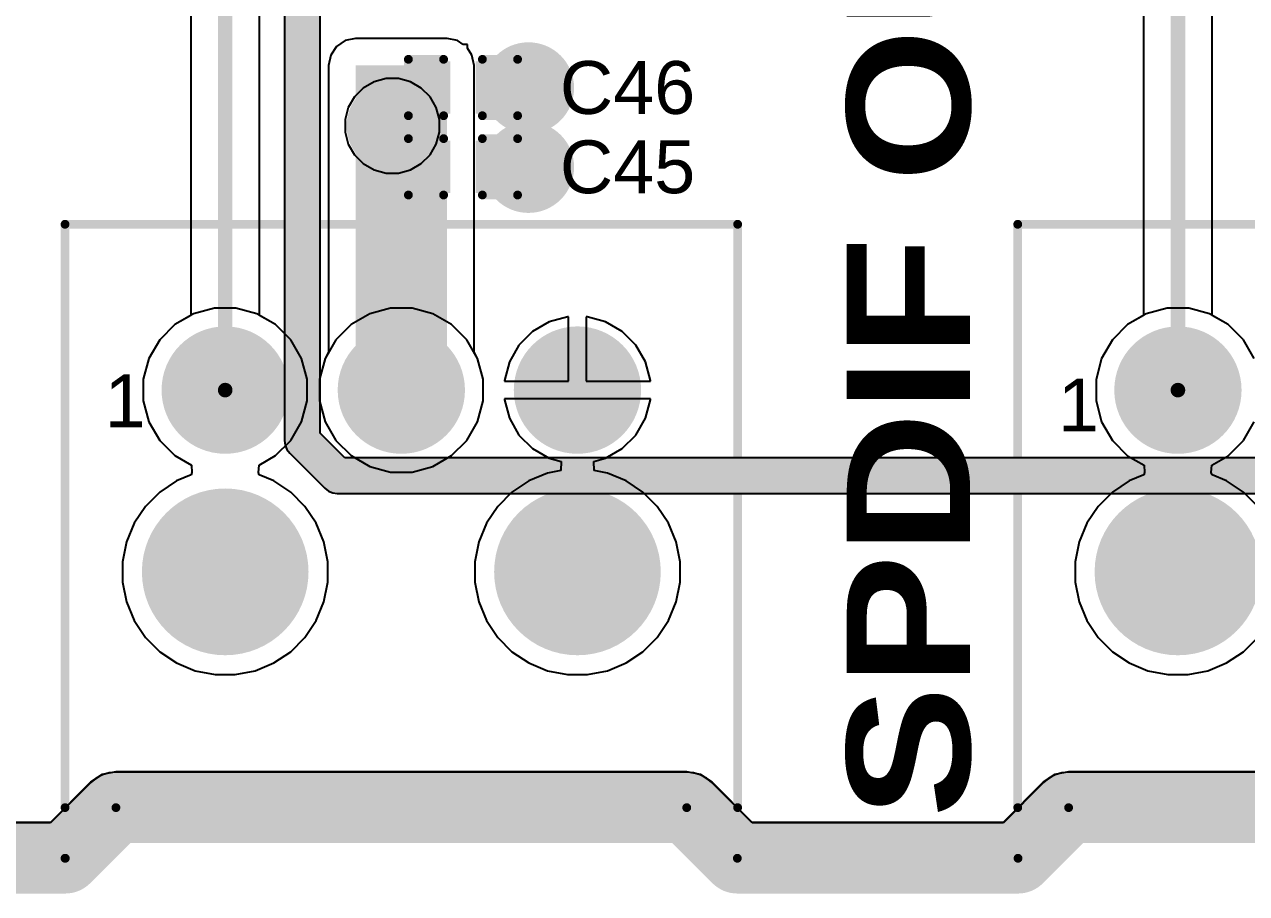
# Model space of a CAD drawing. Header units: inches. Extents: x -0.14 to 3.84, y -0.14 to 3.05.
# Drawn here: x 0.494 to 1.188, y -0.138 to 0.355 of the extents above; entities that cross this region are included whole.
import ezdxf

# ---------------------------------------------------------------- set-up
doc = ezdxf.new("R2010")
doc.units = ezdxf.units.IN
doc.header["$MEASUREMENT"] = 0
for name, color, linetype in [('Board Outline', 216, 'Continuous'), ('Bottom Layer', 5, 'Continuous'), ('Bottom Solder', 6, 'Continuous'), ('Ground Layer', 76, 'Continuous'), ('Multi-Layer', 9, 'Continuous'), ('Pad Holes', 156, 'Continuous'), ('Power Layer', 16, 'Continuous'), ('Top Layer', 1, 'Continuous'), ('Top Overlay', 2, 'Continuous'), ('Top Paste', 8, 'Continuous'), ('Top Solder', 216, 'Continuous'), ('Via Holes', 16, 'Continuous')]:
    doc.layers.add(name, color=color, linetype=linetype)
doc.styles.add('Arial', font='', dxfattribs={"height": 0.2})
doc.styles.add('Arial Black_Bold', font='', dxfattribs={"height": 0.2})
doc.styles.get('Arial').set_extended_font_data('Arial')
doc.styles.get('Arial Black_Bold').set_extended_font_data('Arial Black', bold=True)

# ---------------------------------------------------------------- blocks, each defined once
blk = doc.blocks.new('PLT133_T10W_26')
at = {"layer": 'Bottom Layer'}
h = blk.add_hatch(color=5, dxfattribs=at)
edge = h.paths.add_edge_path()
edge.add_arc((-0.1, 0.05157), 0.04331, 0, 360)
h = blk.add_hatch(color=5, dxfattribs=at)
edge = h.paths.add_edge_path()
edge.add_arc((0.1, 0.05157), 0.04331, 0, 360)
h = blk.add_hatch(color=5, dxfattribs=at)
edge = h.paths.add_edge_path()
edge.add_arc((-0.1, -0.05157), 0.0315, 0, 360)
h = blk.add_hatch(color=5, dxfattribs=at)
edge = h.paths.add_edge_path()
edge.add_arc((0, -0.05157), 0.0315, 0, 360)
h = blk.add_hatch(color=5, dxfattribs=at)
edge = h.paths.add_edge_path()
edge.add_arc((0.1, -0.05157), 0.0315, 0, 360)
at = {"layer": 'Bottom Solder'}
h = blk.add_hatch(color=6, dxfattribs=at)
edge = h.paths.add_edge_path()
edge.add_arc((-0.1, 0.05157), 0.04731, 0, 360)
h = blk.add_hatch(color=6, dxfattribs=at)
edge = h.paths.add_edge_path()
edge.add_arc((0.1, 0.05157), 0.04731, 0, 360)
h = blk.add_hatch(color=6, dxfattribs=at)
edge = h.paths.add_edge_path()
edge.add_arc((-0.1, -0.05157), 0.0355, 0, 360)
h = blk.add_hatch(color=6, dxfattribs=at)
edge = h.paths.add_edge_path()
edge.add_arc((0, -0.05157), 0.0355, 0, 360)
h = blk.add_hatch(color=6, dxfattribs=at)
edge = h.paths.add_edge_path()
edge.add_arc((0.1, -0.05157), 0.0355, 0, 360)
at = {"layer": 'Ground Layer'}
h = blk.add_hatch(color=76, dxfattribs=at)
edge = h.paths.add_edge_path()
edge.add_arc((-0.1, 0.05157), 0.04205, 0, 360)
h = blk.add_hatch(color=76, dxfattribs=at)
edge = h.paths.add_edge_path()
edge.add_arc((0.1, 0.05157), 0.04205, 0, 360)
h = blk.add_hatch(color=76, dxfattribs=at)
edge = h.paths.add_edge_path()
edge.add_arc((0, -0.05157), 0.03614, 0, 360)
h = blk.add_hatch(color=76, dxfattribs=at)
edge = h.paths.add_edge_path()
edge.add_arc((0.1, -0.05157), 0.03614, 0, 360)
at = {"layer": 'Multi-Layer'}
h = blk.add_hatch(color=9, dxfattribs=at)
edge = h.paths.add_edge_path()
edge.add_arc((-0.1, 0.05157), 0.04331, 0, 360)
h = blk.add_hatch(color=9, dxfattribs=at)
edge = h.paths.add_edge_path()
edge.add_arc((0.1, 0.05157), 0.04331, 0, 360)
h = blk.add_hatch(color=9, dxfattribs=at)
edge = h.paths.add_edge_path()
edge.add_arc((-0.1, -0.05157), 0.0315, 0, 360)
h = blk.add_hatch(color=9, dxfattribs=at)
edge = h.paths.add_edge_path()
edge.add_arc((0, -0.05157), 0.0315, 0, 360)
h = blk.add_hatch(color=9, dxfattribs=at)
edge = h.paths.add_edge_path()
edge.add_arc((0.1, -0.05157), 0.0315, 0, 360)
at = {"layer": 'Pad Holes'}
h = blk.add_hatch(color=7, dxfattribs=at)
edge = h.paths.add_edge_path()
edge.add_arc((-0.1, 0.05157), 0.02205, 0, 360)
h = blk.add_hatch(color=7, dxfattribs=at)
edge = h.paths.add_edge_path()
edge.add_arc((0.1, 0.05157), 0.02205, 0, 360)
h = blk.add_hatch(color=7, dxfattribs=at)
edge = h.paths.add_edge_path()
edge.add_arc((-0.1, -0.05157), 0.01614, 0, 360)
h = blk.add_hatch(color=7, dxfattribs=at)
edge = h.paths.add_edge_path()
edge.add_arc((0, -0.05157), 0.01614, 0, 360)
h = blk.add_hatch(color=7, dxfattribs=at)
edge = h.paths.add_edge_path()
edge.add_arc((0.1, -0.05157), 0.01614, 0, 360)
at = {"layer": 'Power Layer'}
h = blk.add_hatch(color=16, dxfattribs=at)
edge = h.paths.add_edge_path()
edge.add_arc((-0.1, 0.05157), 0.04205, 0, 360)
h = blk.add_hatch(color=16, dxfattribs=at)
edge = h.paths.add_edge_path()
edge.add_arc((0.1, 0.05157), 0.04205, 0, 360)
h = blk.add_hatch(color=16, dxfattribs=at)
edge = h.paths.add_edge_path()
edge.add_arc((-0.1, -0.05157), 0.03614, 0, 360)
h = blk.add_hatch(color=16, dxfattribs=at)
edge = h.paths.add_edge_path()
edge.add_arc((0.1, -0.05157), 0.03614, 0, 360)
at = {"layer": 'Top Layer'}
h = blk.add_hatch(color=1, dxfattribs=at)
edge = h.paths.add_edge_path()
edge.add_arc((-0.1, 0.05157), 0.04331, 0, 360)
h = blk.add_hatch(color=1, dxfattribs=at)
edge = h.paths.add_edge_path()
edge.add_arc((0.1, 0.05157), 0.04331, 0, 360)
h = blk.add_hatch(color=1, dxfattribs=at)
edge = h.paths.add_edge_path()
edge.add_arc((-0.1, -0.05157), 0.0315, 0, 360)
h = blk.add_hatch(color=1, dxfattribs=at)
edge = h.paths.add_edge_path()
edge.add_arc((0, -0.05157), 0.0315, 0, 360)
h = blk.add_hatch(color=1, dxfattribs=at)
edge = h.paths.add_edge_path()
edge.add_arc((0.1, -0.05157), 0.0315, 0, 360)
at = {"layer": 'Top Solder'}
h = blk.add_hatch(color=216, dxfattribs=at)
edge = h.paths.add_edge_path()
edge.add_arc((-0.1, 0.05157), 0.04731, 0, 360)
h = blk.add_hatch(color=216, dxfattribs=at)
edge = h.paths.add_edge_path()
edge.add_arc((0.1, 0.05157), 0.04731, 0, 360)
h = blk.add_hatch(color=216, dxfattribs=at)
edge = h.paths.add_edge_path()
edge.add_arc((-0.1, -0.05157), 0.0355, 0, 360)
h = blk.add_hatch(color=216, dxfattribs=at)
edge = h.paths.add_edge_path()
edge.add_arc((0, -0.05157), 0.0355, 0, 360)
h = blk.add_hatch(color=216, dxfattribs=at)
edge = h.paths.add_edge_path()
edge.add_arc((0.1, -0.05157), 0.0355, 0, 360)
at = {"layer": 'Top Overlay', "const_width": 0.005}
for points in [[(0.19095, 0.18535), (-0.19094, 0.18535)], [(-0.19094, 0.18535), (-0.19094, -0.14567)], [(0.19095, 0.18535), (0.19095, -0.14567)], [(0.19095, -0.14567), (-0.19094, -0.14567)]]:
    blk.add_lwpolyline(points, dxfattribs=at)
at = {"layer": 'Top Overlay', "const_width": 0.0025}
for points in [[(-0.19219, 0.18535, 1), (-0.18969, 0.18535, 1)], [(-0.19219, 0.18535, 1), (-0.18969, 0.18535, 1)], [(0.1897, 0.18535, 1), (0.1922, 0.18535, 1)], [(0.1897, 0.18535, 1), (0.1922, 0.18535, 1)], [(-0.19219, -0.14567, 1), (-0.18969, -0.14567, 1)], [(-0.19219, -0.14567, 1), (-0.18969, -0.14567, 1)], [(0.1897, -0.14567, 1), (0.1922, -0.14567, 1)], [(0.1897, -0.14567, 1), (0.1922, -0.14567, 1)]]:
    blk.add_lwpolyline(points, format="xyb", close=True, dxfattribs=at)
at = {"layer": 'Top Overlay', "style": 'Arial'}
blk.add_text('1', height=0.03, rotation=180, dxfattribs=at).set_placement((0.16812, -0.02811))
blk = doc.blocks.new('PLT133_T10W_27')
at = {"layer": 'Bottom Layer'}
h = blk.add_hatch(color=5, dxfattribs=at)
edge = h.paths.add_edge_path()
edge.add_arc((-0.1, 0.05157), 0.04331, 0, 360)
h = blk.add_hatch(color=5, dxfattribs=at)
edge = h.paths.add_edge_path()
edge.add_arc((0.1, 0.05157), 0.04331, 0, 360)
h = blk.add_hatch(color=5, dxfattribs=at)
edge = h.paths.add_edge_path()
edge.add_arc((-0.1, -0.05158), 0.0315, 0, 360)
h = blk.add_hatch(color=5, dxfattribs=at)
edge = h.paths.add_edge_path()
edge.add_arc((0, -0.05158), 0.0315, 0, 360)
h = blk.add_hatch(color=5, dxfattribs=at)
edge = h.paths.add_edge_path()
edge.add_arc((0.1, -0.05158), 0.0315, 0, 360)
at = {"layer": 'Bottom Solder'}
h = blk.add_hatch(color=6, dxfattribs=at)
edge = h.paths.add_edge_path()
edge.add_arc((-0.1, 0.05157), 0.04731, 0, 360)
h = blk.add_hatch(color=6, dxfattribs=at)
edge = h.paths.add_edge_path()
edge.add_arc((0.1, 0.05157), 0.04731, 0, 360)
h = blk.add_hatch(color=6, dxfattribs=at)
edge = h.paths.add_edge_path()
edge.add_arc((-0.1, -0.05158), 0.0355, 0, 360)
h = blk.add_hatch(color=6, dxfattribs=at)
edge = h.paths.add_edge_path()
edge.add_arc((0, -0.05158), 0.0355, 0, 360)
h = blk.add_hatch(color=6, dxfattribs=at)
edge = h.paths.add_edge_path()
edge.add_arc((0.1, -0.05158), 0.0355, 0, 360)
at = {"layer": 'Ground Layer'}
h = blk.add_hatch(color=76, dxfattribs=at)
edge = h.paths.add_edge_path()
edge.add_arc((-0.1, 0.05157), 0.04205, 0, 360)
h = blk.add_hatch(color=76, dxfattribs=at)
edge = h.paths.add_edge_path()
edge.add_arc((0.1, 0.05157), 0.04205, 0, 360)
h = blk.add_hatch(color=76, dxfattribs=at)
edge = h.paths.add_edge_path()
edge.add_arc((0, -0.05158), 0.03614, 0, 360)
h = blk.add_hatch(color=76, dxfattribs=at)
edge = h.paths.add_edge_path()
edge.add_arc((0.1, -0.05158), 0.03614, 0, 360)
at = {"layer": 'Multi-Layer'}
h = blk.add_hatch(color=9, dxfattribs=at)
edge = h.paths.add_edge_path()
edge.add_arc((-0.1, 0.05157), 0.04331, 0, 360)
h = blk.add_hatch(color=9, dxfattribs=at)
edge = h.paths.add_edge_path()
edge.add_arc((0.1, 0.05157), 0.04331, 0, 360)
h = blk.add_hatch(color=9, dxfattribs=at)
edge = h.paths.add_edge_path()
edge.add_arc((-0.1, -0.05158), 0.0315, 0, 360)
h = blk.add_hatch(color=9, dxfattribs=at)
edge = h.paths.add_edge_path()
edge.add_arc((0, -0.05158), 0.0315, 0, 360)
h = blk.add_hatch(color=9, dxfattribs=at)
edge = h.paths.add_edge_path()
edge.add_arc((0.1, -0.05158), 0.0315, 0, 360)
at = {"layer": 'Pad Holes'}
h = blk.add_hatch(color=7, dxfattribs=at)
edge = h.paths.add_edge_path()
edge.add_arc((-0.1, 0.05157), 0.02205, 0, 360)
h = blk.add_hatch(color=7, dxfattribs=at)
edge = h.paths.add_edge_path()
edge.add_arc((0.1, 0.05157), 0.02205, 0, 360)
h = blk.add_hatch(color=7, dxfattribs=at)
edge = h.paths.add_edge_path()
edge.add_arc((-0.1, -0.05158), 0.01614, 0, 360)
h = blk.add_hatch(color=7, dxfattribs=at)
edge = h.paths.add_edge_path()
edge.add_arc((0, -0.05158), 0.01614, 0, 360)
h = blk.add_hatch(color=7, dxfattribs=at)
edge = h.paths.add_edge_path()
edge.add_arc((0.1, -0.05158), 0.01614, 0, 360)
at = {"layer": 'Power Layer'}
h = blk.add_hatch(color=16, dxfattribs=at)
edge = h.paths.add_edge_path()
edge.add_arc((-0.1, 0.05157), 0.04205, 0, 360)
h = blk.add_hatch(color=16, dxfattribs=at)
edge = h.paths.add_edge_path()
edge.add_arc((0.1, 0.05157), 0.04205, 0, 360)
h = blk.add_hatch(color=16, dxfattribs=at)
edge = h.paths.add_edge_path()
edge.add_arc((-0.1, -0.05158), 0.03614, 0, 360)
h = blk.add_hatch(color=16, dxfattribs=at)
edge = h.paths.add_edge_path()
edge.add_arc((0.1, -0.05158), 0.03614, 0, 360)
at = {"layer": 'Top Layer'}
h = blk.add_hatch(color=1, dxfattribs=at)
edge = h.paths.add_edge_path()
edge.add_arc((-0.1, 0.05157), 0.04331, 0, 360)
h = blk.add_hatch(color=1, dxfattribs=at)
edge = h.paths.add_edge_path()
edge.add_arc((0.1, 0.05157), 0.04331, 0, 360)
h = blk.add_hatch(color=1, dxfattribs=at)
edge = h.paths.add_edge_path()
edge.add_arc((-0.1, -0.05158), 0.0315, 0, 360)
h = blk.add_hatch(color=1, dxfattribs=at)
edge = h.paths.add_edge_path()
edge.add_arc((0, -0.05158), 0.0315, 0, 360)
h = blk.add_hatch(color=1, dxfattribs=at)
edge = h.paths.add_edge_path()
edge.add_arc((0.1, -0.05158), 0.0315, 0, 360)
at = {"layer": 'Top Solder'}
h = blk.add_hatch(color=216, dxfattribs=at)
edge = h.paths.add_edge_path()
edge.add_arc((-0.1, 0.05157), 0.04731, 0, 360)
h = blk.add_hatch(color=216, dxfattribs=at)
edge = h.paths.add_edge_path()
edge.add_arc((0.1, 0.05157), 0.04731, 0, 360)
h = blk.add_hatch(color=216, dxfattribs=at)
edge = h.paths.add_edge_path()
edge.add_arc((-0.1, -0.05158), 0.0355, 0, 360)
h = blk.add_hatch(color=216, dxfattribs=at)
edge = h.paths.add_edge_path()
edge.add_arc((0, -0.05158), 0.0355, 0, 360)
h = blk.add_hatch(color=216, dxfattribs=at)
edge = h.paths.add_edge_path()
edge.add_arc((0.1, -0.05158), 0.0355, 0, 360)
at = {"layer": 'Top Overlay', "const_width": 0.005}
for points in [[(-0.19095, 0.18535), (-0.19095, -0.14567)], [(0.19094, 0.18535), (-0.19095, 0.18535)], [(0.19094, 0.18535), (0.19094, -0.14567)], [(0.19094, -0.14567), (-0.19095, -0.14567)]]:
    blk.add_lwpolyline(points, dxfattribs=at)
at = {"layer": 'Top Overlay', "const_width": 0.0025}
for points in [[(-0.1922, 0.18535, 1), (-0.1897, 0.18535, 1)], [(-0.1922, 0.18535, 1), (-0.1897, 0.18535, 1)], [(0.18969, 0.18535, 1), (0.19219, 0.18535, 1)], [(0.18969, 0.18535, 1), (0.19219, 0.18535, 1)], [(-0.1922, -0.14567, 1), (-0.1897, -0.14567, 1)], [(-0.1922, -0.14567, 1), (-0.1897, -0.14567, 1)], [(0.18969, -0.14567, 1), (0.19219, -0.14567, 1)], [(0.18969, -0.14567, 1), (0.19219, -0.14567, 1)]]:
    blk.add_lwpolyline(points, format="xyb", close=True, dxfattribs=at)
at = {"layer": 'Top Overlay', "style": 'Arial'}
blk.add_text('1', height=0.03, rotation=180, dxfattribs=at).set_placement((0.16848, -0.0305))
blk = doc.blocks.new('C___0402_120')
at = {"layer": 'Top Layer'}
for points in [[(-0.0275, -0.0125), (-0.0275, 0.0125), (-0.0095, 0.0125), (-0.0095, -0.0125)], [(0.0095, -0.0125), (0.0095, 0.0125), (0.0275, 0.0125), (0.0275, -0.0125)]]:
    blk.add_hatch(color=1, dxfattribs=at).paths.add_polyline_path(points)
at = {"layer": 'Top Paste'}
for points in [[(-0.0275, -0.0125), (-0.0275, 0.0125), (-0.0095, 0.0125), (-0.0095, -0.0125)], [(0.0095, -0.0125), (0.0095, 0.0125), (0.0275, 0.0125), (0.0275, -0.0125)]]:
    blk.add_hatch(color=8, dxfattribs=at).paths.add_polyline_path(points)
at = {"layer": 'Top Solder'}
for points in [[(-0.02986, -0.01486), (-0.02986, 0.01486), (-0.00714, 0.01486), (-0.00714, -0.01486)], [(0.00714, -0.01486), (0.00714, 0.01486), (0.02986, 0.01486), (0.02986, -0.01486)]]:
    blk.add_hatch(color=216, dxfattribs=at).paths.add_polyline_path(points)
at = {"layer": 'Top Overlay', "const_width": 0.005}
for points in [[(-0.011, 0.016), (-0.031, 0.016)], [(-0.031, 0.016), (-0.031, -0.016)], [(0.031, 0.016), (0.011, 0.016)], [(0.031, 0.016), (0.031, -0.016)], [(-0.011, -0.016), (-0.031, -0.016)], [(0.031, -0.016), (0.011, -0.016)]]:
    blk.add_lwpolyline(points, dxfattribs=at)
at = {"layer": 'Top Overlay', "const_width": 0.0025}
for points in [[(-0.03225, 0.016, 1), (-0.02975, 0.016, 1)], [(-0.03225, 0.016, 1), (-0.02975, 0.016, 1)], [(-0.01225, 0.016, 1), (-0.00975, 0.016, 1)], [(0.00975, 0.016, 1), (0.01225, 0.016, 1)], [(0.02975, 0.016, 1), (0.03225, 0.016, 1)], [(0.02975, 0.016, 1), (0.03225, 0.016, 1)], [(-0.03225, -0.016, 1), (-0.02975, -0.016, 1)], [(-0.03225, -0.016, 1), (-0.02975, -0.016, 1)], [(-0.01225, -0.016, 1), (-0.00975, -0.016, 1)], [(0.00975, -0.016, 1), (0.01225, -0.016, 1)], [(0.02975, -0.016, 1), (0.03225, -0.016, 1)], [(0.02975, -0.016, 1), (0.03225, -0.016, 1)]]:
    blk.add_lwpolyline(points, format="xyb", close=True, dxfattribs=at)
blk = doc.blocks.new('C___0402_121')
at = {"layer": 'Top Layer'}
for points in [[(-0.0275, -0.0125), (-0.0275, 0.0125), (-0.0095, 0.0125), (-0.0095, -0.0125)], [(0.0095, -0.0125), (0.0095, 0.0125), (0.0275, 0.0125), (0.0275, -0.0125)]]:
    blk.add_hatch(color=1, dxfattribs=at).paths.add_polyline_path(points)
at = {"layer": 'Top Paste'}
for points in [[(-0.0275, -0.0125), (-0.0275, 0.0125), (-0.0095, 0.0125), (-0.0095, -0.0125)], [(0.0095, -0.0125), (0.0095, 0.0125), (0.0275, 0.0125), (0.0275, -0.0125)]]:
    blk.add_hatch(color=8, dxfattribs=at).paths.add_polyline_path(points)
at = {"layer": 'Top Solder'}
for points in [[(-0.02986, -0.01486), (-0.02986, 0.01486), (-0.00714, 0.01486), (-0.00714, -0.01486)], [(0.00714, -0.01486), (0.00714, 0.01486), (0.02986, 0.01486), (0.02986, -0.01486)]]:
    blk.add_hatch(color=216, dxfattribs=at).paths.add_polyline_path(points)
at = {"layer": 'Top Overlay', "const_width": 0.005}
for points in [[(-0.011, 0.016), (-0.031, 0.016)], [(-0.031, 0.016), (-0.031, -0.016)], [(0.031, 0.016), (0.011, 0.016)], [(0.031, 0.016), (0.031, -0.016)], [(-0.011, -0.016), (-0.031, -0.016)], [(0.031, -0.016), (0.011, -0.016)]]:
    blk.add_lwpolyline(points, dxfattribs=at)
at = {"layer": 'Top Overlay', "const_width": 0.0025}
for points in [[(-0.03225, 0.016, 1), (-0.02975, 0.016, 1)], [(-0.03225, 0.016, 1), (-0.02975, 0.016, 1)], [(-0.01225, 0.016, 1), (-0.00975, 0.016, 1)], [(0.00975, 0.016, 1), (0.01225, 0.016, 1)], [(0.02975, 0.016, 1), (0.03225, 0.016, 1)], [(0.02975, 0.016, 1), (0.03225, 0.016, 1)], [(-0.03225, -0.016, 1), (-0.02975, -0.016, 1)], [(-0.03225, -0.016, 1), (-0.02975, -0.016, 1)], [(-0.01225, -0.016, 1), (-0.00975, -0.016, 1)], [(0.00975, -0.016, 1), (0.01225, -0.016, 1)], [(0.02975, -0.016, 1), (0.03225, -0.016, 1)], [(0.02975, -0.016, 1), (0.03225, -0.016, 1)]]:
    blk.add_lwpolyline(points, format="xyb", close=True, dxfattribs=at)

msp = doc.modelspace()

# ---------------------------------------------------------------- hatches: boundary and pattern name
at = {"layer": 'Bottom Layer'}
h = msp.add_hatch(color=5, dxfattribs=at)
edge = h.paths.add_edge_path()
edge.add_arc((0.78041, 0.319), 0.01181, 0, 360)
h = msp.add_hatch(color=5, dxfattribs=at)
edge = h.paths.add_edge_path()
edge.add_arc((0.70307, 0.2975), 0.01181, 0, 360)
h = msp.add_hatch(color=5, dxfattribs=at)
edge = h.paths.add_edge_path()
edge.add_arc((0.78041, 0.274), 0.01181, 0, 360)
at = {"layer": 'Bottom Solder'}
h = msp.add_hatch(color=6, dxfattribs=at)
edge = h.paths.add_edge_path()
edge.add_arc((0.78041, 0.319), 0.01581, 0, 360)
h = msp.add_hatch(color=6, dxfattribs=at)
edge = h.paths.add_edge_path()
edge.add_arc((0.70307, 0.2975), 0.01581, 0, 360)
h = msp.add_hatch(color=6, dxfattribs=at)
edge = h.paths.add_edge_path()
edge.add_arc((0.78041, 0.274), 0.01581, 0, 360)
at = {"layer": 'Ground Layer'}
h = msp.add_hatch(color=76, dxfattribs=at)
edge = h.paths.add_edge_path()
edge.add_arc((0.70307, 0.2975), 0.02591, 0, 360)
at = {"layer": 'Power Layer'}
h = msp.add_hatch(color=16, dxfattribs=at)
edge = h.paths.add_edge_path()
edge.add_arc((0.78041, 0.319), 0.02591, 0, 360)
h = msp.add_hatch(color=16, dxfattribs=at)
edge = h.paths.add_edge_path()
edge.add_arc((0.78041, 0.274), 0.02591, 0, 360)
at = {"layer": 'Top Layer'}
for points in [[(0.68224, 0.14755), (0.73421, 0.14755), (0.73421, 0.33175), (0.68224, 0.33175)], [(0.78041, 0.30718), (0.78041, 0.33079), (0.75317, 0.33079), (0.75317, 0.30718)], [(0.78041, 0.26218), (0.78041, 0.28579), (0.75317, 0.28579), (0.75317, 0.26218)]]:
    msp.add_hatch(color=1, dxfattribs=at).paths.add_polyline_path(points)
h = msp.add_hatch(color=1, dxfattribs=at)
edge = h.paths.add_edge_path()
edge.add_arc((0.78041, 0.319), 0.01181, 0, 360)
h = msp.add_hatch(color=1, dxfattribs=at)
edge = h.paths.add_edge_path()
edge.add_arc((0.70307, 0.2975), 0.01181, 0, 360)
h = msp.add_hatch(color=1, dxfattribs=at)
edge = h.paths.add_edge_path()
edge.add_arc((0.78041, 0.274), 0.01181, 0, 360)
at = {"layer": 'Top Solder'}
h = msp.add_hatch(color=216, dxfattribs=at)
edge = h.paths.add_edge_path()
edge.add_arc((0.78041, 0.319), 0.01581, 0, 360)
h = msp.add_hatch(color=216, dxfattribs=at)
edge = h.paths.add_edge_path()
edge.add_arc((0.70307, 0.2975), 0.01581, 0, 360)
h = msp.add_hatch(color=216, dxfattribs=at)
edge = h.paths.add_edge_path()
edge.add_arc((0.78041, 0.274), 0.01581, 0, 360)
at = {"layer": 'Via Holes'}
h = msp.add_hatch(color=7, dxfattribs=at)
edge = h.paths.add_edge_path()
edge.add_arc((0.78041, 0.319), 0.00591, 0, 360)
h = msp.add_hatch(color=7, dxfattribs=at)
edge = h.paths.add_edge_path()
edge.add_arc((0.70307, 0.2975), 0.00591, 0, 360)
h = msp.add_hatch(color=7, dxfattribs=at)
edge = h.paths.add_edge_path()
edge.add_arc((0.78041, 0.274), 0.00591, 0, 360)

# ---------------------------------------------------------------- linework, layer by layer
at = {"layer": 'Board Outline', "const_width": 0.005}
for points in [[(0.51744, -0.11811), (0.54618, -0.08938)], [(0.54618, -0.08938), (0.87028, -0.08938)], [(0.87028, -0.08938), (0.89901, -0.11811)], [(1.05839, -0.11812), (1.08712, -0.08938)], [(1.08712, -0.08938), (1.41123, -0.08938)], [(-0.11811, -0.11811), (0.51728, -0.11811)], [(0.51728, -0.11811), (0.51744, -0.11811)], [(0.89901, -0.11811), (1.05838, -0.11811)]]:
    msp.add_lwpolyline(points, dxfattribs=at)
at = {"layer": 'Board Outline', "const_width": 0.0025}
for points in [[(0.54493, -0.08938, 1), (0.54743, -0.08938, 1)], [(0.54493, -0.08938, 1), (0.54743, -0.08938, 1)], [(0.86903, -0.08938, 1), (0.87153, -0.08938, 1)], [(0.86903, -0.08938, 1), (0.87153, -0.08938, 1)], [(1.08587, -0.08938, 1), (1.08837, -0.08938, 1)], [(1.08587, -0.08938, 1), (1.08837, -0.08938, 1)], [(0.51603, -0.11811, 1), (0.51853, -0.11811, 1)], [(0.51603, -0.11811, 1), (0.51853, -0.11811, 1)], [(0.51619, -0.11811, 1), (0.51869, -0.11811, 1)], [(0.51619, -0.11811, 1), (0.51869, -0.11811, 1)], [(0.89776, -0.11811, 1), (0.90026, -0.11811, 1)], [(0.89776, -0.11811, 1), (0.90026, -0.11811, 1)], [(1.05713, -0.11811, 1), (1.05963, -0.11811, 1)], [(1.05714, -0.11812, 1), (1.05964, -0.11812, 1)]]:
    msp.add_lwpolyline(points, format="xyb", close=True, dxfattribs=at)
at = {"layer": 'Bottom Layer'}
for p, q in [((0.69272, 0.32249), (0.6866, 0.31896)), ((0.69954, 0.32431), (0.69272, 0.32249)), ((0.7066, 0.32431), (0.69954, 0.32431)), ((0.71341, 0.32249), (0.7066, 0.32431)), ((0.71953, 0.31896), (0.71341, 0.32249)), ((0.68161, 0.31397), (0.67808, 0.30785)), ((0.6866, 0.31896), (0.68161, 0.31397)), ((0.72452, 0.31397), (0.71953, 0.31896)), ((0.72805, 0.30785), (0.72452, 0.31397)), ((0.67808, 0.30785), (0.67625, 0.30103)), ((0.72988, 0.30103), (0.72805, 0.30785)), ((0.67625, 0.30103), (0.67625, 0.29397)), ((0.72988, 0.29397), (0.72988, 0.30103)), ((0.67625, 0.29397), (0.67808, 0.28715)), ((0.72805, 0.28715), (0.72988, 0.29397)), ((0.67808, 0.28715), (0.68161, 0.28104)), ((0.72452, 0.28104), (0.72805, 0.28715)), ((0.68161, 0.28104), (0.6866, 0.27605)), ((0.71953, 0.27605), (0.72452, 0.28104)), ((0.6866, 0.27605), (0.69272, 0.27252)), ((0.69272, 0.27252), (0.69954, 0.27069)), ((0.69954, 0.27069), (0.7066, 0.27069)), ((0.7066, 0.27069), (0.71341, 0.27252)), ((0.71341, 0.27252), (0.71953, 0.27605)), ((0.59028, 0.19088), (0.57968, 0.18476)), ((0.60211, 0.19405), (0.59028, 0.19088)), ((0.61435, 0.19405), (0.60211, 0.19405)), ((0.62618, 0.19088), (0.61435, 0.19405)), ((0.63678, 0.18476), (0.62618, 0.19088)), ((0.69028, 0.19088), (0.67968, 0.18476)), ((0.70211, 0.19405), (0.69028, 0.19088)), ((0.71435, 0.19405), (0.70211, 0.19405)), ((0.72618, 0.19088), (0.71435, 0.19405)), ((0.73678, 0.18476), (0.72618, 0.19088)), ((0.80277, 0.18905), (0.79221, 0.18622)), ((0.80323, 0.18905), (0.80277, 0.18905)), ((0.80323, 0.15255), (0.80323, 0.18905)), ((0.81369, 0.18905), (0.81323, 0.18905)), ((0.81323, 0.18905), (0.81323, 0.15255)), ((0.82425, 0.18622), (0.81369, 0.18905)), ((1.13123, 0.19087), (1.12063, 0.18475)), ((1.14305, 0.19404), (1.13123, 0.19087)), ((1.1553, 0.19404), (1.14305, 0.19404)), ((1.16712, 0.19087), (1.1553, 0.19404)), ((1.17772, 0.18475), (1.16712, 0.19087)), ((0.57968, 0.18476), (0.57102, 0.1761)), ((0.64543, 0.1761), (0.63678, 0.18476)), ((0.67968, 0.18476), (0.67102, 0.1761)), ((0.74543, 0.1761), (0.73678, 0.18476)), ((0.78275, 0.18076), (0.77502, 0.17303)), ((0.79221, 0.18622), (0.78275, 0.18076)), ((0.83371, 0.18076), (0.82425, 0.18622)), ((0.84143, 0.17303), (0.83371, 0.18076)), ((1.12063, 0.18475), (1.11197, 0.17609)), ((1.18638, 0.17609), (1.17772, 0.18475)), ((0.57102, 0.1761), (0.5649, 0.1655)), ((0.65156, 0.1655), (0.64543, 0.1761)), ((0.67102, 0.1761), (0.6649, 0.1655)), ((0.75156, 0.1655), (0.74543, 0.1761)), ((1.11197, 0.17609), (1.10585, 0.16549)), ((1.1925, 0.16549), (1.18638, 0.17609)), ((0.77502, 0.17303), (0.76956, 0.16357)), ((0.8469, 0.16357), (0.84143, 0.17303)), ((0.5649, 0.1655), (0.56173, 0.15367)), ((0.65472, 0.15367), (0.65156, 0.1655)), ((0.6649, 0.1655), (0.66173, 0.15367)), ((0.75472, 0.15367), (0.75156, 0.1655)), ((0.76956, 0.16357), (0.76673, 0.15302)), ((0.84972, 0.15302), (0.8469, 0.16357)), ((1.10585, 0.16549), (1.10268, 0.15366)), ((0.56173, 0.15367), (0.56173, 0.14143)), ((0.65472, 0.14143), (0.65472, 0.15367)), ((0.66173, 0.15367), (0.66173, 0.14143)), ((0.75472, 0.14143), (0.75472, 0.15367)), ((0.76673, 0.15302), (0.76673, 0.15255)), ((0.84972, 0.15255), (0.84972, 0.15302)), ((1.10268, 0.15366), (1.10268, 0.14142)), ((0.76673, 0.15255), (0.80323, 0.15255)), ((0.81323, 0.15255), (0.84972, 0.15255)), ((0.56173, 0.14143), (0.5649, 0.12961)), ((0.65156, 0.12961), (0.65472, 0.14143)), ((0.66173, 0.14143), (0.6649, 0.12961)), ((0.75156, 0.12961), (0.75472, 0.14143)), ((0.80823, 0.14255), (0.76673, 0.14255)), ((0.76673, 0.14255), (0.76673, 0.14209)), ((0.76673, 0.14209), (0.76956, 0.13154)), ((0.84972, 0.14255), (0.80823, 0.14255)), ((0.8469, 0.13154), (0.84972, 0.14209)), ((0.84972, 0.14209), (0.84972, 0.14255)), ((1.10268, 0.14142), (1.10585, 0.1296)), ((0.5649, 0.12961), (0.57102, 0.119)), ((0.64543, 0.119), (0.65156, 0.12961)), ((0.6649, 0.12961), (0.67102, 0.119)), ((0.74543, 0.119), (0.75156, 0.12961)), ((0.76956, 0.13154), (0.77502, 0.12207)), ((0.84143, 0.12207), (0.8469, 0.13154)), ((1.10585, 0.1296), (1.11197, 0.11899)), ((1.18638, 0.11899), (1.1925, 0.1296)), ((0.57102, 0.119), (0.57968, 0.11035)), ((0.63678, 0.11035), (0.64543, 0.119)), ((0.67102, 0.119), (0.67968, 0.11035)), ((0.73678, 0.11035), (0.74543, 0.119)), ((0.77502, 0.12207), (0.78275, 0.11435)), ((0.83371, 0.11435), (0.84143, 0.12207)), ((1.11197, 0.11899), (1.12063, 0.11034)), ((1.17772, 0.11034), (1.18638, 0.11899)), ((0.78275, 0.11435), (0.79221, 0.10889)), ((0.82425, 0.10889), (0.83371, 0.11435)), ((0.57968, 0.11035), (0.589, 0.10496)), ((0.589, 0.10496), (0.58927, 0.10084)), ((0.62719, 0.10084), (0.62745, 0.10496)), ((0.62745, 0.10496), (0.63678, 0.11035)), ((0.67968, 0.11035), (0.69028, 0.10423)), ((0.69028, 0.10423), (0.70211, 0.10106)), ((0.71435, 0.10106), (0.72618, 0.10423)), ((0.72618, 0.10423), (0.73678, 0.11035)), ((0.79221, 0.10889), (0.7989, 0.10709)), ((0.7989, 0.10709), (0.79873, 0.10196)), ((0.81756, 0.10709), (0.82425, 0.10889)), ((0.81773, 0.10196), (0.81756, 0.10709)), ((1.12063, 0.11034), (1.12995, 0.10495)), ((1.12995, 0.10495), (1.13021, 0.10083)), ((1.16814, 0.10083), (1.1684, 0.10495)), ((1.1684, 0.10495), (1.17772, 0.11034)), ((0.58886, 0.09949), (0.58061, 0.09607)), ((0.58927, 0.10084), (0.58886, 0.09949)), ((0.6276, 0.09949), (0.62719, 0.10084)), ((0.63585, 0.09607), (0.6276, 0.09949)), ((0.70211, 0.10106), (0.71435, 0.10106)), ((0.79122, 0.10047), (0.78061, 0.09607)), ((0.79873, 0.10196), (0.79122, 0.10047)), ((0.82524, 0.10047), (0.81773, 0.10196)), ((0.83585, 0.09607), (0.82524, 0.10047)), ((1.12981, 0.09948), (1.12156, 0.09607)), ((1.13021, 0.10083), (1.12981, 0.09948)), ((1.16854, 0.09948), (1.16814, 0.10083)), ((1.17679, 0.09607), (1.16854, 0.09948)), ((0.58061, 0.09607), (0.57106, 0.08969)), ((0.6454, 0.08969), (0.63585, 0.09607)), ((0.78061, 0.09607), (0.77106, 0.08969)), ((0.8454, 0.08969), (0.83585, 0.09607)), ((1.12156, 0.09607), (1.11201, 0.08969)), ((1.18634, 0.08969), (1.17679, 0.09607)), ((0.57106, 0.08969), (0.56294, 0.08157)), ((0.65352, 0.08157), (0.6454, 0.08969)), ((0.77106, 0.08969), (0.76294, 0.08157)), ((0.85352, 0.08157), (0.8454, 0.08969)), ((1.11201, 0.08969), (1.10388, 0.08156)), ((1.19446, 0.08156), (1.18634, 0.08969)), ((0.56294, 0.08157), (0.55656, 0.07202)), ((0.6599, 0.07202), (0.65352, 0.08157)), ((0.76294, 0.08157), (0.75656, 0.07202)), ((0.8599, 0.07202), (0.85352, 0.08157)), ((1.10388, 0.08156), (1.0975, 0.07201)), ((0.55656, 0.07202), (0.55216, 0.06141)), ((0.6643, 0.06141), (0.6599, 0.07202)), ((0.75656, 0.07202), (0.75216, 0.06141)), ((0.8643, 0.06141), (0.8599, 0.07202)), ((1.0975, 0.07201), (1.09311, 0.0614)), ((0.55216, 0.06141), (0.54992, 0.05015)), ((0.66654, 0.05015), (0.6643, 0.06141)), ((0.75216, 0.06141), (0.74992, 0.05015)), ((0.86654, 0.05015), (0.8643, 0.06141)), ((1.09311, 0.0614), (1.09087, 0.05014)), ((0.54992, 0.05015), (0.54992, 0.03866)), ((0.66654, 0.03866), (0.66654, 0.05015)), ((0.74992, 0.05015), (0.74992, 0.03866)), ((0.86654, 0.03866), (0.86654, 0.05015)), ((1.09087, 0.05014), (1.09087, 0.03865)), ((0.54992, 0.03866), (0.55216, 0.0274)), ((0.6643, 0.0274), (0.66654, 0.03866)), ((0.74992, 0.03866), (0.75216, 0.0274)), ((0.8643, 0.0274), (0.86654, 0.03866)), ((1.09087, 0.03865), (1.09311, 0.02739)), ((0.55216, 0.0274), (0.55656, 0.01678)), ((0.6599, 0.01678), (0.6643, 0.0274)), ((0.75216, 0.0274), (0.75656, 0.01678)), ((0.8599, 0.01678), (0.8643, 0.0274)), ((1.09311, 0.02739), (1.0975, 0.01678)), ((0.55656, 0.01678), (0.56294, 0.00723)), ((0.65352, 0.00723), (0.6599, 0.01678)), ((0.75656, 0.01678), (0.76294, 0.00723)), ((0.85352, 0.00723), (0.8599, 0.01678)), ((1.0975, 0.01678), (1.10388, 0.00723)), ((0.56294, 0.00723), (0.57106, -0.00089)), ((0.6454, -0.00089), (0.65352, 0.00723)), ((0.76294, 0.00723), (0.77106, -0.00089)), ((0.8454, -0.00089), (0.85352, 0.00723)), ((1.10388, 0.00723), (1.11201, -0.00089)), ((1.18634, -0.00089), (1.19446, 0.00723)), ((0.57106, -0.00089), (0.58061, -0.00727)), ((0.63585, -0.00727), (0.6454, -0.00089)), ((0.77106, -0.00089), (0.78061, -0.00727)), ((0.83585, -0.00727), (0.8454, -0.00089)), ((1.11201, -0.00089), (1.12156, -0.00728)), ((1.17679, -0.00728), (1.18634, -0.00089)), ((0.58061, -0.00727), (0.59122, -0.01166)), ((0.59122, -0.01166), (0.60249, -0.0139)), ((0.61397, -0.0139), (0.62524, -0.01166)), ((0.62524, -0.01166), (0.63585, -0.00727)), ((0.78061, -0.00727), (0.79122, -0.01166)), ((0.79122, -0.01166), (0.80249, -0.0139)), ((0.81397, -0.0139), (0.82524, -0.01166)), ((0.82524, -0.01166), (0.83585, -0.00727)), ((1.12156, -0.00728), (1.13217, -0.01167)), ((1.13217, -0.01167), (1.14343, -0.01391)), ((1.15492, -0.01391), (1.16618, -0.01167)), ((1.16618, -0.01167), (1.17679, -0.00728)), ((0.60249, -0.0139), (0.61397, -0.0139)), ((0.80249, -0.0139), (0.81397, -0.0139)), ((1.14343, -0.01391), (1.15492, -0.01391)), ((0.54618, -0.06899), (0.53837, -0.07054)), ((0.87028, -0.06899), (0.54618, -0.06899)), ((0.87808, -0.07054), (0.87028, -0.06899)), ((1.08712, -0.06899), (1.07932, -0.07055)), ((1.41123, -0.06899), (1.08712, -0.06899)), ((0.53176, -0.07496), (0.509, -0.09772)), ((0.53837, -0.07054), (0.53176, -0.07496)), ((0.8847, -0.07496), (0.87808, -0.07054)), ((0.90746, -0.09772), (0.8847, -0.07496)), ((1.0727, -0.07497), (1.04994, -0.09773)), ((1.07932, -0.07055), (1.0727, -0.07497)), ((0.509, -0.09772), (-0.09772, -0.09772)), ((1.04994, -0.09773), (0.90746, -0.09772))]:
    msp.add_line(p, q, dxfattribs=at)
at = {"layer": 'Ground Layer'}
for p, q in [((0.54618, -0.06928), (0.54226, -0.06967)), ((0.87028, -0.06928), (0.54618, -0.06928)), ((0.8742, -0.06967), (0.87028, -0.06928)), ((1.08712, -0.06929), (1.0832, -0.06967)), ((1.41123, -0.06929), (1.08712, -0.06929)), ((0.53197, -0.07517), (0.50912, -0.09801)), ((0.53501, -0.07267), (0.53197, -0.07517)), ((0.53849, -0.07081), (0.53501, -0.07267)), ((0.54226, -0.06967), (0.53849, -0.07081)), ((0.87797, -0.07081), (0.8742, -0.06967)), ((0.88145, -0.07267), (0.87797, -0.07081)), ((0.88449, -0.07517), (0.88145, -0.07267)), ((0.90734, -0.09801), (0.88449, -0.07517)), ((1.07291, -0.07517), (1.05007, -0.09801)), ((1.07596, -0.07267), (1.07291, -0.07517)), ((1.07943, -0.07082), (1.07596, -0.07267)), ((1.0832, -0.06967), (1.07943, -0.07082)), ((0.50912, -0.09801), (-0.09801, -0.09801)), ((1.05007, -0.09801), (0.90734, -0.09801))]:
    msp.add_line(p, q, dxfattribs=at)
at = {"layer": 'Ground Layer', "const_width": 0.04}
for points in [[(0.51744, -0.11811), (0.54618, -0.08938)], [(0.54618, -0.08938), (0.87028, -0.08938)], [(0.87028, -0.08938), (0.89901, -0.11811)], [(1.05839, -0.11812), (1.08712, -0.08938)], [(1.08712, -0.08938), (1.41123, -0.08938)], [(-0.11811, -0.11811), (0.51728, -0.11811)], [(0.51728, -0.11811), (0.51744, -0.11811)], [(0.89901, -0.11811), (1.05838, -0.11811)], [(1.05838, -0.11811), (1.05839, -0.11812)]]:
    msp.add_lwpolyline(points, dxfattribs=at)
at = {"layer": 'Ground Layer', "const_width": 0.02}
for points in [[(0.53618, -0.08938, 1), (0.55618, -0.08938, 1)], [(0.53618, -0.08938, 1), (0.55618, -0.08938, 1)], [(0.86028, -0.08938, 1), (0.88028, -0.08938, 1)], [(0.86028, -0.08938, 1), (0.88028, -0.08938, 1)], [(1.07712, -0.08938, 1), (1.09712, -0.08938, 1)], [(1.07712, -0.08938, 1), (1.09712, -0.08938, 1)], [(0.50728, -0.11811, 1), (0.52728, -0.11811, 1)], [(0.50728, -0.11811, 1), (0.52728, -0.11811, 1)], [(0.50744, -0.11811, 1), (0.52744, -0.11811, 1)], [(0.50744, -0.11811, 1), (0.52744, -0.11811, 1)], [(0.88901, -0.11811, 1), (0.90901, -0.11811, 1)], [(0.88901, -0.11811, 1), (0.90901, -0.11811, 1)], [(1.04838, -0.11811, 1), (1.06838, -0.11811, 1)], [(1.04838, -0.11811, 1), (1.06838, -0.11811, 1)], [(1.04839, -0.11812, 1), (1.06839, -0.11812, 1)], [(1.04839, -0.11812, 1), (1.06839, -0.11812, 1)]]:
    msp.add_lwpolyline(points, format="xyb", close=True, dxfattribs=at)
at = {"layer": 'Power Layer'}
for p, q in [((0.64191, 0.62305), (0.64191, 0.11888)), ((0.66209, 0.12306), (0.66209, 0.62421)), ((0.64191, 0.11888), (0.64226, 0.11627)), ((0.67606, 0.10909), (0.66209, 0.12306)), ((0.64226, 0.11627), (0.64326, 0.11384)), ((0.64326, 0.11384), (0.64487, 0.11175)), ((0.64487, 0.11175), (0.66475, 0.09187)), ((3.02282, 0.10909), (0.67606, 0.10909)), ((0.66475, 0.09187), (0.66684, 0.09026)), ((0.66684, 0.09026), (0.66927, 0.08926)), ((0.66927, 0.08926), (0.67188, 0.08891)), ((0.67188, 0.08891), (3.027, 0.08891)), ((0.54618, -0.06928), (0.54226, -0.06967)), ((0.87028, -0.06928), (0.54618, -0.06928)), ((0.8742, -0.06967), (0.87028, -0.06928)), ((1.08712, -0.06929), (1.0832, -0.06967)), ((1.41123, -0.06929), (1.08712, -0.06929)), ((0.53197, -0.07517), (0.50912, -0.09801)), ((0.53501, -0.07267), (0.53197, -0.07517)), ((0.53849, -0.07081), (0.53501, -0.07267)), ((0.54226, -0.06967), (0.53849, -0.07081)), ((0.87797, -0.07081), (0.8742, -0.06967)), ((0.88145, -0.07267), (0.87797, -0.07081)), ((0.88449, -0.07517), (0.88145, -0.07267)), ((0.90734, -0.09801), (0.88449, -0.07517)), ((1.07291, -0.07517), (1.05007, -0.09801)), ((1.07596, -0.07267), (1.07291, -0.07517)), ((1.07943, -0.07082), (1.07596, -0.07267)), ((1.0832, -0.06967), (1.07943, -0.07082)), ((0.50912, -0.09801), (-0.09801, -0.09801)), ((1.05007, -0.09801), (0.90734, -0.09801))]:
    msp.add_line(p, q, dxfattribs=at)
for points, const_width in [([(0.652, 0.11888), (0.652, 0.62734)], 0.02), ([(0.652, 0.11888), (0.67188, 0.099)], 0.02), ([(0.67188, 0.099), (3.027, 0.099)], 0.02), ([(0.51744, -0.11811), (0.54618, -0.08938)], 0.04), ([(0.54618, -0.08938), (0.87028, -0.08938)], 0.04), ([(0.87028, -0.08938), (0.89901, -0.11811)], 0.04), ([(1.05839, -0.11812), (1.08712, -0.08938)], 0.04), ([(1.08712, -0.08938), (1.41123, -0.08938)], 0.04), ([(-0.11811, -0.11811), (0.51728, -0.11811)], 0.04), ([(0.51728, -0.11811), (0.51744, -0.11811)], 0.04), ([(0.89901, -0.11811), (1.05838, -0.11811)], 0.04), ([(1.05838, -0.11811), (1.05839, -0.11812)], 0.04)]:
    msp.add_lwpolyline(points, dxfattribs=dict(at, const_width=const_width))
for points, const_width in [([(0.647, 0.11888, 1), (0.657, 0.11888, 1)], 0.01), ([(0.647, 0.11888, 1), (0.657, 0.11888, 1)], 0.01), ([(0.66688, 0.099, 1), (0.67688, 0.099, 1)], 0.01), ([(0.66688, 0.099, 1), (0.67688, 0.099, 1)], 0.01), ([(0.53618, -0.08938, 1), (0.55618, -0.08938, 1)], 0.02), ([(0.53618, -0.08938, 1), (0.55618, -0.08938, 1)], 0.02), ([(0.86028, -0.08938, 1), (0.88028, -0.08938, 1)], 0.02), ([(0.86028, -0.08938, 1), (0.88028, -0.08938, 1)], 0.02), ([(1.07712, -0.08938, 1), (1.09712, -0.08938, 1)], 0.02), ([(1.07712, -0.08938, 1), (1.09712, -0.08938, 1)], 0.02), ([(0.50728, -0.11811, 1), (0.52728, -0.11811, 1)], 0.02), ([(0.50728, -0.11811, 1), (0.52728, -0.11811, 1)], 0.02), ([(0.50744, -0.11811, 1), (0.52744, -0.11811, 1)], 0.02), ([(0.50744, -0.11811, 1), (0.52744, -0.11811, 1)], 0.02), ([(0.88901, -0.11811, 1), (0.90901, -0.11811, 1)], 0.02), ([(0.88901, -0.11811, 1), (0.90901, -0.11811, 1)], 0.02), ([(1.04838, -0.11811, 1), (1.06838, -0.11811, 1)], 0.02), ([(1.04838, -0.11811, 1), (1.06838, -0.11811, 1)], 0.02), ([(1.04839, -0.11812, 1), (1.06839, -0.11812, 1)], 0.02), ([(1.04839, -0.11812, 1), (1.06839, -0.11812, 1)], 0.02)]:
    msp.add_lwpolyline(points, format="xyb", close=True, dxfattribs=dict(at, const_width=const_width))
at = {"layer": 'Top Layer'}
for p, q in [((0.58871, 0.49023), (0.58871, 0.18997)), ((0.62775, 0.18997), (0.62775, 0.48214)), ((1.12966, 0.46983), (1.12966, 0.18996)), ((1.16869, 0.18996), (1.16869, 0.46175)), ((0.68224, 0.34705), (0.67639, 0.34588)), ((0.73421, 0.34705), (0.68224, 0.34705)), ((0.74007, 0.34588), (0.73421, 0.34705)), ((0.67143, 0.34257), (0.66812, 0.33761)), ((0.67639, 0.34588), (0.67143, 0.34257)), ((0.74325, 0.34375), (0.74007, 0.34588)), ((0.74574, 0.34375), (0.74325, 0.34375)), ((0.74574, 0.3415), (0.74574, 0.34375)), ((0.74834, 0.33761), (0.74574, 0.3415)), ((0.66812, 0.33761), (0.66695, 0.33175)), ((0.74951, 0.33175), (0.74834, 0.33761)), ((0.66695, 0.33175), (0.66695, 0.16905)), ((0.74951, 0.16905), (0.74951, 0.33175)), ((0.58871, 0.18997), (0.57968, 0.18476)), ((0.63678, 0.18476), (0.62775, 0.18997)), ((0.80277, 0.18905), (0.79221, 0.18622)), ((0.80323, 0.18905), (0.80277, 0.18905)), ((0.80323, 0.15255), (0.80323, 0.18905)), ((0.81369, 0.18905), (0.81323, 0.18905)), ((0.81323, 0.18905), (0.81323, 0.15255)), ((0.82425, 0.18622), (0.81369, 0.18905)), ((1.12966, 0.18996), (1.12063, 0.18475)), ((1.17772, 0.18475), (1.16869, 0.18996)), ((0.57968, 0.18476), (0.57102, 0.1761)), ((0.64543, 0.1761), (0.63678, 0.18476)), ((0.78275, 0.18076), (0.77502, 0.17303)), ((0.79221, 0.18622), (0.78275, 0.18076)), ((0.83371, 0.18076), (0.82425, 0.18622)), ((0.84143, 0.17303), (0.83371, 0.18076)), ((1.12063, 0.18475), (1.11197, 0.17609)), ((1.18638, 0.17609), (1.17772, 0.18475)), ((0.57102, 0.1761), (0.5649, 0.1655)), ((0.65156, 0.1655), (0.64543, 0.1761)), ((1.11197, 0.17609), (1.10585, 0.16549)), ((1.1925, 0.16549), (1.18638, 0.17609)), ((0.66695, 0.16905), (0.6649, 0.1655)), ((0.75156, 0.1655), (0.74951, 0.16905)), ((0.77502, 0.17303), (0.76956, 0.16357)), ((0.8469, 0.16357), (0.84143, 0.17303)), ((0.5649, 0.1655), (0.56173, 0.15367)), ((0.65472, 0.15367), (0.65156, 0.1655)), ((0.6649, 0.1655), (0.66173, 0.15367)), ((0.75472, 0.15367), (0.75156, 0.1655)), ((0.76956, 0.16357), (0.76673, 0.15302)), ((0.84972, 0.15302), (0.8469, 0.16357)), ((1.10585, 0.16549), (1.10268, 0.15366)), ((0.56173, 0.15367), (0.56173, 0.14143)), ((0.65472, 0.14143), (0.65472, 0.15367)), ((0.66173, 0.15367), (0.66173, 0.14143)), ((0.75472, 0.14143), (0.75472, 0.15367)), ((0.76673, 0.15302), (0.76673, 0.15255)), ((0.84972, 0.15255), (0.84972, 0.15302)), ((1.10268, 0.15366), (1.10268, 0.14142)), ((0.76673, 0.15255), (0.80323, 0.15255)), ((0.81323, 0.15255), (0.84972, 0.15255)), ((0.56173, 0.14143), (0.5649, 0.12961)), ((0.65156, 0.12961), (0.65472, 0.14143)), ((0.66173, 0.14143), (0.6649, 0.12961)), ((0.75156, 0.12961), (0.75472, 0.14143)), ((0.80823, 0.14255), (0.76673, 0.14255)), ((0.76673, 0.14255), (0.76673, 0.14209)), ((0.76673, 0.14209), (0.76956, 0.13154)), ((0.84972, 0.14255), (0.80823, 0.14255)), ((0.8469, 0.13154), (0.84972, 0.14209)), ((0.84972, 0.14209), (0.84972, 0.14255)), ((1.10268, 0.14142), (1.10585, 0.1296)), ((0.5649, 0.12961), (0.57102, 0.119)), ((0.64543, 0.119), (0.65156, 0.12961)), ((0.6649, 0.12961), (0.67102, 0.119)), ((0.74543, 0.119), (0.75156, 0.12961)), ((0.76956, 0.13154), (0.77502, 0.12207)), ((0.84143, 0.12207), (0.8469, 0.13154)), ((1.10585, 0.1296), (1.11197, 0.11899)), ((1.18638, 0.11899), (1.1925, 0.1296)), ((0.57102, 0.119), (0.57968, 0.11035)), ((0.63678, 0.11035), (0.64543, 0.119)), ((0.67102, 0.119), (0.67968, 0.11035)), ((0.73678, 0.11035), (0.74543, 0.119)), ((0.77502, 0.12207), (0.78275, 0.11435)), ((0.83371, 0.11435), (0.84143, 0.12207)), ((1.11197, 0.11899), (1.12063, 0.11034)), ((1.17772, 0.11034), (1.18638, 0.11899)), ((0.78275, 0.11435), (0.79221, 0.10889)), ((0.82425, 0.10889), (0.83371, 0.11435)), ((0.57968, 0.11035), (0.589, 0.10496)), ((0.589, 0.10496), (0.58927, 0.10084)), ((0.62719, 0.10084), (0.62745, 0.10496)), ((0.62745, 0.10496), (0.63678, 0.11035)), ((0.67968, 0.11035), (0.69028, 0.10423)), ((0.69028, 0.10423), (0.70211, 0.10106)), ((0.71435, 0.10106), (0.72618, 0.10423)), ((0.72618, 0.10423), (0.73678, 0.11035)), ((0.79221, 0.10889), (0.7989, 0.10709)), ((0.7989, 0.10709), (0.79873, 0.10196)), ((0.81756, 0.10709), (0.82425, 0.10889)), ((0.81773, 0.10196), (0.81756, 0.10709)), ((1.12063, 0.11034), (1.12995, 0.10495)), ((1.12995, 0.10495), (1.13021, 0.10083)), ((1.16814, 0.10083), (1.1684, 0.10495)), ((1.1684, 0.10495), (1.17772, 0.11034)), ((0.58886, 0.09949), (0.58061, 0.09607)), ((0.58927, 0.10084), (0.58886, 0.09949)), ((0.6276, 0.09949), (0.62719, 0.10084)), ((0.63585, 0.09607), (0.6276, 0.09949)), ((0.70211, 0.10106), (0.71435, 0.10106)), ((0.79122, 0.10047), (0.78061, 0.09607)), ((0.79873, 0.10196), (0.79122, 0.10047)), ((0.82524, 0.10047), (0.81773, 0.10196)), ((0.83585, 0.09607), (0.82524, 0.10047)), ((1.12981, 0.09948), (1.12156, 0.09607)), ((1.13021, 0.10083), (1.12981, 0.09948)), ((1.16854, 0.09948), (1.16814, 0.10083)), ((1.17679, 0.09607), (1.16854, 0.09948)), ((0.58061, 0.09607), (0.57106, 0.08969)), ((0.6454, 0.08969), (0.63585, 0.09607)), ((0.78061, 0.09607), (0.77106, 0.08969)), ((0.8454, 0.08969), (0.83585, 0.09607)), ((1.12156, 0.09607), (1.11201, 0.08969)), ((1.18634, 0.08969), (1.17679, 0.09607)), ((0.57106, 0.08969), (0.56294, 0.08157)), ((0.65352, 0.08157), (0.6454, 0.08969)), ((0.77106, 0.08969), (0.76294, 0.08157)), ((0.85352, 0.08157), (0.8454, 0.08969)), ((1.11201, 0.08969), (1.10388, 0.08156)), ((1.19446, 0.08156), (1.18634, 0.08969)), ((0.56294, 0.08157), (0.55656, 0.07202)), ((0.6599, 0.07202), (0.65352, 0.08157)), ((0.76294, 0.08157), (0.75656, 0.07202)), ((0.8599, 0.07202), (0.85352, 0.08157)), ((1.10388, 0.08156), (1.0975, 0.07201)), ((0.55656, 0.07202), (0.55216, 0.06141)), ((0.6643, 0.06141), (0.6599, 0.07202)), ((0.75656, 0.07202), (0.75216, 0.06141)), ((0.8643, 0.06141), (0.8599, 0.07202)), ((1.0975, 0.07201), (1.09311, 0.0614)), ((0.55216, 0.06141), (0.54992, 0.05015)), ((0.66654, 0.05015), (0.6643, 0.06141)), ((0.75216, 0.06141), (0.74992, 0.05015)), ((0.86654, 0.05015), (0.8643, 0.06141)), ((1.09311, 0.0614), (1.09087, 0.05014)), ((0.54992, 0.05015), (0.54992, 0.03866)), ((0.66654, 0.03866), (0.66654, 0.05015)), ((0.74992, 0.05015), (0.74992, 0.03866)), ((0.86654, 0.03866), (0.86654, 0.05015)), ((1.09087, 0.05014), (1.09087, 0.03865)), ((0.54992, 0.03866), (0.55216, 0.0274)), ((0.6643, 0.0274), (0.66654, 0.03866)), ((0.74992, 0.03866), (0.75216, 0.0274)), ((0.8643, 0.0274), (0.86654, 0.03866)), ((1.09087, 0.03865), (1.09311, 0.02739)), ((0.55216, 0.0274), (0.55656, 0.01678)), ((0.6599, 0.01678), (0.6643, 0.0274)), ((0.75216, 0.0274), (0.75656, 0.01678)), ((0.8599, 0.01678), (0.8643, 0.0274)), ((1.09311, 0.02739), (1.0975, 0.01678)), ((0.55656, 0.01678), (0.56294, 0.00723)), ((0.65352, 0.00723), (0.6599, 0.01678)), ((0.75656, 0.01678), (0.76294, 0.00723)), ((0.85352, 0.00723), (0.8599, 0.01678)), ((1.0975, 0.01678), (1.10388, 0.00723)), ((0.56294, 0.00723), (0.57106, -0.00089)), ((0.6454, -0.00089), (0.65352, 0.00723)), ((0.76294, 0.00723), (0.77106, -0.00089)), ((0.8454, -0.00089), (0.85352, 0.00723)), ((1.10388, 0.00723), (1.11201, -0.00089)), ((1.18634, -0.00089), (1.19446, 0.00723)), ((0.57106, -0.00089), (0.58061, -0.00727)), ((0.63585, -0.00727), (0.6454, -0.00089)), ((0.77106, -0.00089), (0.78061, -0.00727)), ((0.83585, -0.00727), (0.8454, -0.00089)), ((1.11201, -0.00089), (1.12156, -0.00728)), ((1.17679, -0.00728), (1.18634, -0.00089)), ((0.58061, -0.00727), (0.59122, -0.01166)), ((0.59122, -0.01166), (0.60249, -0.0139)), ((0.61397, -0.0139), (0.62524, -0.01166)), ((0.62524, -0.01166), (0.63585, -0.00727)), ((0.78061, -0.00727), (0.79122, -0.01166)), ((0.79122, -0.01166), (0.80249, -0.0139)), ((0.81397, -0.0139), (0.82524, -0.01166)), ((0.82524, -0.01166), (0.83585, -0.00727)), ((1.12156, -0.00728), (1.13217, -0.01167)), ((1.13217, -0.01167), (1.14343, -0.01391)), ((1.15492, -0.01391), (1.16618, -0.01167)), ((1.16618, -0.01167), (1.17679, -0.00728)), ((0.60249, -0.0139), (0.61397, -0.0139)), ((0.80249, -0.0139), (0.81397, -0.0139)), ((1.14343, -0.01391), (1.15492, -0.01391)), ((0.54618, -0.06899), (0.53837, -0.07054)), ((0.87028, -0.06899), (0.54618, -0.06899)), ((0.87808, -0.07054), (0.87028, -0.06899)), ((1.08712, -0.06899), (1.07932, -0.07055)), ((1.41123, -0.06899), (1.08712, -0.06899)), ((0.53176, -0.07496), (0.509, -0.09772)), ((0.53837, -0.07054), (0.53176, -0.07496)), ((0.8847, -0.07496), (0.87808, -0.07054)), ((0.90746, -0.09772), (0.8847, -0.07496)), ((1.0727, -0.07497), (1.04994, -0.09773)), ((1.07932, -0.07055), (1.0727, -0.07497)), ((0.509, -0.09772), (-0.09772, -0.09772)), ((1.04994, -0.09773), (0.90746, -0.09772))]:
    msp.add_line(p, q, dxfattribs=at)
at = {"layer": 'Top Layer', "const_width": 0.00828}
for points in [[(0.60823, 0.14755), (0.60823, 0.49023)], [(1.14917, 0.14754), (1.14917, 0.46983)]]:
    msp.add_lwpolyline(points, dxfattribs=at)
at = {"layer": 'Top Layer', "const_width": 0.00414}
for points in [[(0.60616, 0.14755, 1), (0.6103, 0.14755, 1)], [(1.1471, 0.14754, 1), (1.15125, 0.14754, 1)]]:
    msp.add_lwpolyline(points, format="xyb", close=True, dxfattribs=at)

# ---------------------------------------------------------------- block references
at = {"rotation": 180}
for name, p in [('C___0402_120', (0.74324, 0.31925)), ('C___0402_121', (0.74324, 0.27425)), ('PLT133_T10W_27', (0.70823, 0.09598)), ('PLT133_T10W_26', (1.24917, 0.09597))]:
    msp.add_blockref(name, p, dxfattribs=at)

# ---------------------------------------------------------------- texts
at = {"layer": 'Top Overlay', "style": 'Arial Black_Bold'}
msp.add_text('SPDIF OUT2', height=0.07, rotation=90, dxfattribs=at).set_placement((1.03114, -0.09508))
at = {"layer": 'Top Overlay', "style": 'Arial'}
for s, p in [('C46', (0.79825, 0.30426)), ('C45', (0.79825, 0.25925))]:
    msp.add_text(s, height=0.03, dxfattribs=at).set_placement(p)

doc.saveas('drawing.dxf')
